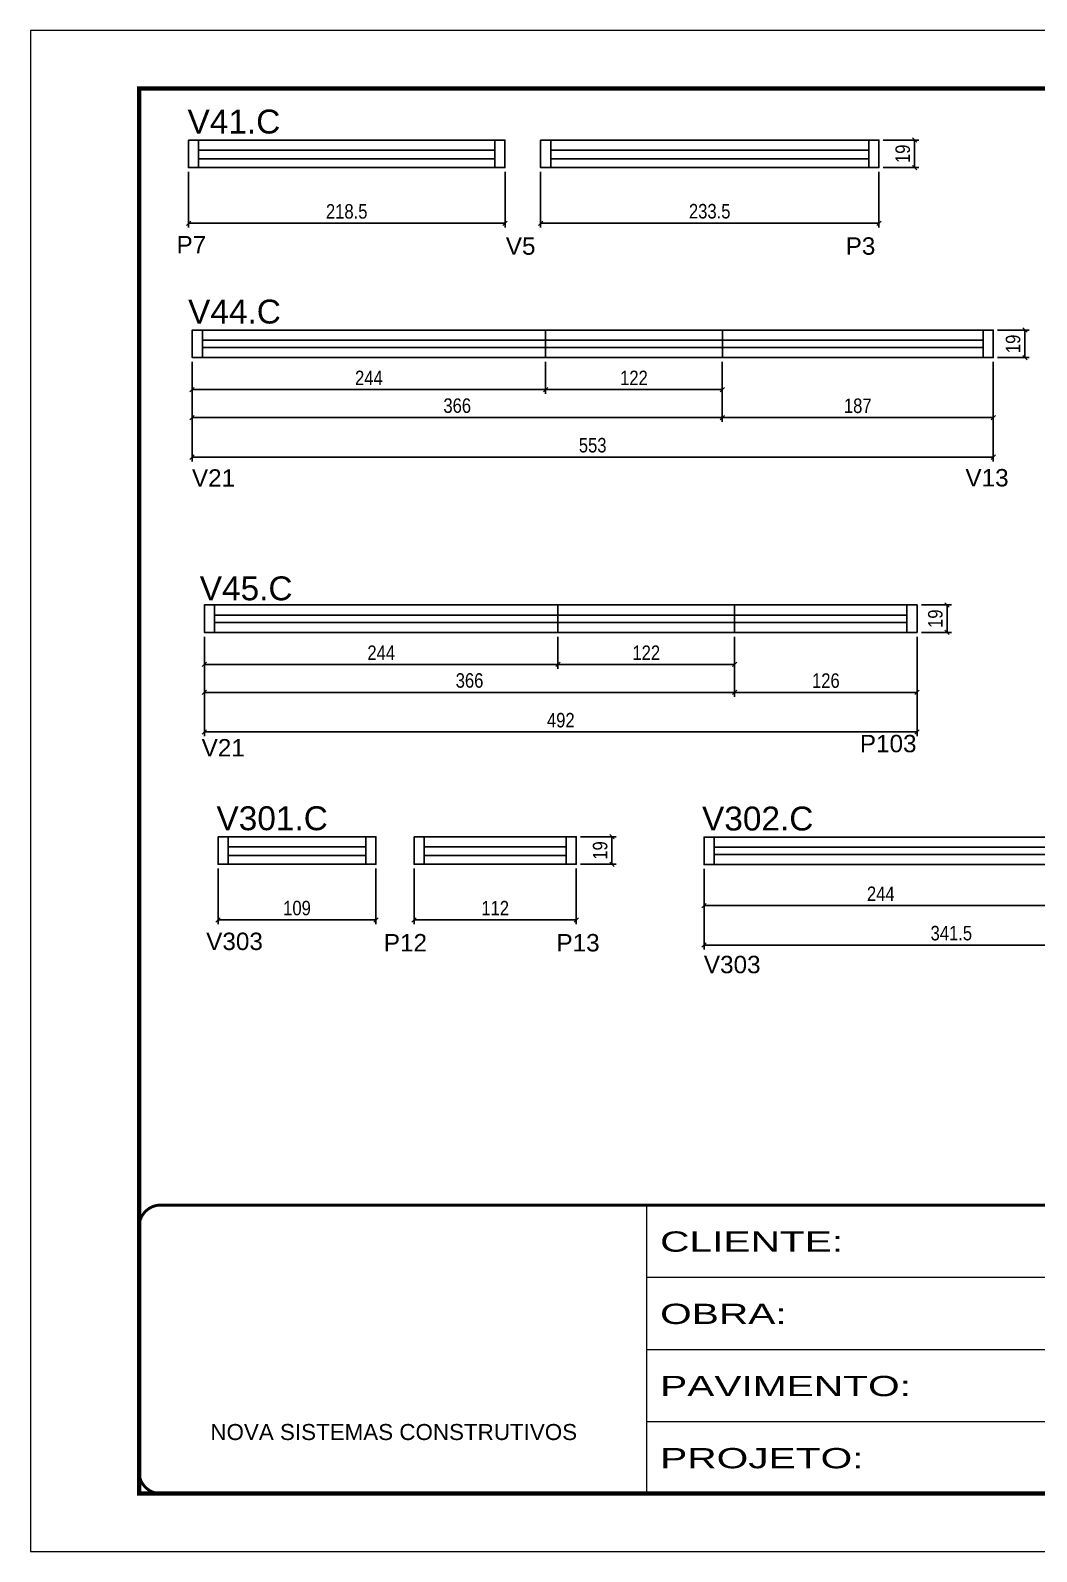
# Model space of a CAD drawing. Header units: millimetres. Extents: x 2455 to 8708, y 366 to 3713.
# Drawn here: x 4052 to 4747, y 366 to 1416 of the extents above; entities that cross this region are included whole.
import ezdxf

# ---------------------------------------------------------------- set-up
doc = ezdxf.new("R2010")
doc.units = ezdxf.units.MM
doc.linetypes.add('CONTINUO', pattern=[0])
doc.linetypes.add('DASHED', pattern=[0.75, 0.5, -0.25])
for name, color, linetype in [('5', 5, 'Continuous'), ('COTA', 241, 'Continuous'), ('NOMENCLATURA', 7, 'Continuous'), ('Painéis', 200, 'Continuous'), ('SARR_2.2x7', 40, 'Continuous')]:
    doc.layers.add(name, color=color, linetype=linetype)
doc.layers.add('Folhas', color=255, linetype='Continuous', lineweight=9)
doc.layers.add('SARRAFO DE PRESSAO', color=251, linetype='DASHED', lineweight=9)
doc.styles.add('ARIAL', font='arial.ttf')
doc.styles.add('COTA TECNICA', font='techl___.ttf', dxfattribs={"height": 10})
doc.styles.add('COTA TECNICA-50', font='techl___.ttf', dxfattribs={"height": 10})
doc.styles.get("Standard").update_dxf_attribs({"font": 'arial.ttf'})
doc.styles.add('Tecnologia', font='')
doc.styles.get('Tecnologia').set_extended_font_data('Forgotten Futurist')
doc.dimstyles.new('COTA PAINEL-50', dxfattribs={"dimtxt": 10, "dimasz": 3, "dimexe": 3, "dimexo": 3, "dimgap": 3, "dimtad": 1, "dimdec": 1, "dimzin": 12, "dimdsep": 46, "dimtxsty": 'COTA TECNICA-50', "dimblk1": 'OBLIQUE', "dimblk2": 'OBLIQUE', "dimsah": 1, "dimcen": 0.9, "dimclrd": 4, "dimclre": 4, "dimclrt": 240, "dimadec": 1, "dimazin": 3, "dimtfac": 1, "dimtdec": 1, "dimtmove": 0, "dimatfit": 3, "dimfxl": 1, "dimtolj": 1, "dimtzin": 12, "dimarcsym": 0})
doc.dimstyles.new('PAINEL', dxfattribs={"dimtxt": 10, "dimasz": 3, "dimexe": 3, "dimexo": 3, "dimgap": 3, "dimtad": 1, "dimdec": 1, "dimzin": 12, "dimdsep": 46, "dimtxsty": 'COTA TECNICA', "dimblk1": 'OBLIQUE', "dimblk2": 'OBLIQUE', "dimsah": 1, "dimcen": 0.9, "dimclrd": 4, "dimclre": 4, "dimclrt": 240, "dimadec": 1, "dimazin": 3, "dimtfac": 1, "dimtdec": 1, "dimtmove": 0, "dimatfit": 3, "dimfxl": 1, "dimtolj": 1, "dimtzin": 12, "dimarcsym": 0})

# ---------------------------------------------------------------- blocks, each defined once
blk = doc.blocks.new('9999999999')
at = {"color": 30, "linetype": 'CONTINUO'}
for p, q in [((98564.6, 34230.2), (98564.6, 34429.4)), ((98564.6, 34379.6), (99584, 34379.6)), ((98564.6, 34329.8), (99488, 34329.8)), ((98564.6, 34280), (99488, 34280))]:
    blk.add_line(p, q, dxfattribs=at)
at = {"color": 30, "linetype": 'CONTINUO', "const_width": 2}
blk.add_lwpolyline([(99584, 34230.2), (99584, 34414.4, 0.414214), (99569, 34429.4), (98229, 34429.4, 0.414214), (98214, 34414.4), (98214, 34245.2, 0.414214), (98229, 34230.2), (99584, 34230.2)], format="xyb", dxfattribs=at)
at = {"layer": 'Folhas'}
blk.add_lwpolyline([(98139, 34190.2), (99624, 34190.2), (99624, 35240.2), (98139, 35240.2)], close=True, dxfattribs=at)
at = {"layer": 'Folhas', "color": 30, "const_width": 3}
blk.add_lwpolyline([(98214, 34230.2), (99584, 34230.2), (99584, 35200.2), (98214, 35200.2)], close=True, dxfattribs=at)
at = {"color": 7, "linetype": 'Continuous', "ltscale": 5, "style": 'ARIAL'}
blk.add_text('NOVA SISTEMAS CONSTRUTIVOS', height=11.059, dxfattribs=at).set_placement((98263.2, 34267.2))
at = {"layer": 'Folhas', "color": 7, "style": 'Tecnologia', "width": 1.5}
for s, p in [('CLIENTE:', (98573.7, 34397.2)), ('OBRA:', (98573.7, 34347.3)), ('PAVIMENTO:', (98573.7, 34297.5)), ('PROJETO:', (98573.7, 34247.7))]:
    blk.add_text(s, height=14, dxfattribs=at).set_placement(p)
blk = doc.blocks.new('_Oblique')
at = {"color": 0, "linetype": 'ByBlock', "lineweight": -2}
blk.add_line((-0.5, -0.5), (0.5, 0.5), dxfattribs=at)
blk = doc.blocks.new('*D223')
at = {"layer": 'COTA', "color": 4, "linetype": 'ByBlock', "lineweight": -2, "transparency": 16777216}
for p, q in [((4161.4, 1318.2), (4161.4, 1279.8)), ((4379.9, 1318.2), (4379.9, 1279.8)), ((4161.4, 1282.8), (4379.9, 1282.8))]:
    blk.add_line(p, q, dxfattribs=at)
at = {"layer": 'Defpoints', "color": 0, "linetype": 'ByBlock', "transparency": 16777216}
for p in [(4161.4, 1321.2), (4379.9, 1321.2), (4379.9, 1282.8)]:
    blk.add_point(p, dxfattribs=at)
at = {"layer": 'COTA', "color": 4, "linetype": 'ByBlock', "lineweight": -2, "transparency": 16777216, "xscale": 3, "yscale": 3, "zscale": 3, "rotation": 180}
blk.add_blockref('_Oblique', (4161.4, 1282.8), dxfattribs=at)
at = {"layer": 'COTA', "color": 4, "linetype": 'ByBlock', "lineweight": -2, "transparency": 16777216, "xscale": 3, "yscale": 3, "zscale": 3}
blk.add_blockref('_Oblique', (4379.9, 1282.8), dxfattribs=at)
at = {"layer": 'COTA', "color": 240, "linetype": 'ByBlock', "transparency": 16777216, "insert": (4270.6, 1290.9), "char_height": 10, "attachment_point": 5, "style": 'COTA TECNICA-50'}
blk.add_mtext('\\A1;218.5', dxfattribs=at)
blk = doc.blocks.new('*D224')
at = {"layer": 'COTA', "color": 4, "linetype": 'ByBlock', "lineweight": -2, "transparency": 16777216}
for p, q in [((4404.5, 1318.2), (4404.5, 1279.8)), ((4638, 1318.2), (4638, 1279.8)), ((4404.5, 1282.8), (4638, 1282.8))]:
    blk.add_line(p, q, dxfattribs=at)
at = {"layer": 'Defpoints', "color": 0, "linetype": 'ByBlock', "transparency": 16777216}
for p in [(4404.5, 1321.2), (4638, 1321.2), (4638, 1282.8)]:
    blk.add_point(p, dxfattribs=at)
at = {"layer": 'COTA', "color": 4, "linetype": 'ByBlock', "lineweight": -2, "transparency": 16777216, "xscale": 3, "yscale": 3, "zscale": 3, "rotation": 180}
blk.add_blockref('_Oblique', (4404.5, 1282.8), dxfattribs=at)
at = {"layer": 'COTA', "color": 4, "linetype": 'ByBlock', "lineweight": -2, "transparency": 16777216, "xscale": 3, "yscale": 3, "zscale": 3}
blk.add_blockref('_Oblique', (4638, 1282.8), dxfattribs=at)
at = {"layer": 'COTA', "color": 240, "linetype": 'ByBlock', "transparency": 16777216, "insert": (4521.2, 1291), "char_height": 10, "attachment_point": 5, "style": 'COTA TECNICA-50'}
blk.add_mtext('\\A1;233.5', dxfattribs=at)
blk = doc.blocks.new('*D225')
at = {"layer": 'COTA', "color": 4, "lineweight": -2, "transparency": 16777216}
for p, q in [((4641, 1340.2), (4665.6, 1340.2)), ((4662.6, 1340.2), (4662.6, 1321.2)), ((4641, 1321.2), (4665.6, 1321.2))]:
    blk.add_line(p, q, dxfattribs=at)
at = {"layer": 'Defpoints', "color": 0, "transparency": 16777216}
for p in [(4638, 1340.2), (4638, 1321.2), (4662.6, 1321.2)]:
    blk.add_point(p, dxfattribs=at)
at = {"layer": 'COTA', "color": 4, "lineweight": -2, "transparency": 16777216, "xscale": 3, "yscale": 3, "zscale": 3}
for p, rotation in [((4662.6, 1340.2), 90), ((4662.6, 1321.2), 270)]:
    blk.add_blockref('_Oblique', p, dxfattribs=dict(at, rotation=rotation))
at = {"layer": 'COTA', "color": 240, "transparency": 16777216, "insert": (4654.5, 1330.7), "char_height": 10, "attachment_point": 5, "rotation": 90, "style": 'COTA TECNICA'}
blk.add_mtext('\\A1;19', dxfattribs=at)
blk = doc.blocks.new('*D93')
at = {"layer": 'COTA', "color": 4, "linetype": 'ByBlock', "lineweight": -2, "transparency": 16777216}
for p, q in [((4163.9, 1187), (4163.9, 1145.6)), ((4529.9, 1187), (4529.9, 1145.6)), ((4529.9, 1148.6), (4163.9, 1148.6))]:
    blk.add_line(p, q, dxfattribs=at)
at = {"layer": 'Defpoints', "color": 0, "linetype": 'ByBlock', "transparency": 16777216}
for p in [(4163.9, 1190), (4529.9, 1190), (4163.9, 1148.6)]:
    blk.add_point(p, dxfattribs=at)
at = {"layer": 'COTA', "color": 4, "linetype": 'ByBlock', "lineweight": -2, "transparency": 16777216, "xscale": 3, "yscale": 3, "zscale": 3, "rotation": 180}
blk.add_blockref('_Oblique', (4163.9, 1148.6), dxfattribs=at)
at = {"layer": 'COTA', "color": 4, "linetype": 'ByBlock', "lineweight": -2, "transparency": 16777216, "xscale": 3, "yscale": 3, "zscale": 3}
blk.add_blockref('_Oblique', (4529.9, 1148.6), dxfattribs=at)
at = {"layer": 'COTA', "color": 240, "linetype": 'ByBlock', "transparency": 16777216, "insert": (4346.9, 1156.8), "char_height": 10, "attachment_point": 5, "style": 'COTA TECNICA-50'}
blk.add_mtext('\\A1;366', dxfattribs=at)
blk = doc.blocks.new('*D94')
at = {"layer": 'COTA', "color": 4, "linetype": 'ByBlock', "lineweight": -2, "transparency": 16777216}
for p, q in [((4163.9, 1187), (4163.9, 1165)), ((4407.9, 1187), (4407.9, 1165)), ((4163.9, 1168), (4407.9, 1168))]:
    blk.add_line(p, q, dxfattribs=at)
at = {"layer": 'Defpoints', "color": 0, "linetype": 'ByBlock', "transparency": 16777216}
for p in [(4163.9, 1190), (4407.9, 1190), (4407.9, 1168)]:
    blk.add_point(p, dxfattribs=at)
at = {"layer": 'COTA', "color": 4, "linetype": 'ByBlock', "lineweight": -2, "transparency": 16777216, "xscale": 3, "yscale": 3, "zscale": 3, "rotation": 180}
blk.add_blockref('_Oblique', (4163.9, 1168), dxfattribs=at)
at = {"layer": 'COTA', "color": 4, "linetype": 'ByBlock', "lineweight": -2, "transparency": 16777216, "xscale": 3, "yscale": 3, "zscale": 3}
blk.add_blockref('_Oblique', (4407.9, 1168), dxfattribs=at)
at = {"layer": 'COTA', "color": 240, "linetype": 'ByBlock', "transparency": 16777216, "insert": (4285.9, 1176), "char_height": 10, "attachment_point": 5, "style": 'COTA TECNICA-50'}
blk.add_mtext('\\A1;244', dxfattribs=at)
blk = doc.blocks.new('*D95')
at = {"layer": 'COTA', "color": 4, "linetype": 'ByBlock', "lineweight": -2, "transparency": 16777216}
for p, q in [((4407.9, 1187), (4407.9, 1165)), ((4529.9, 1187), (4529.9, 1165)), ((4407.9, 1168), (4529.9, 1168))]:
    blk.add_line(p, q, dxfattribs=at)
at = {"layer": 'Defpoints', "color": 0, "linetype": 'ByBlock', "transparency": 16777216}
for p in [(4407.9, 1190), (4529.9, 1190), (4529.9, 1168)]:
    blk.add_point(p, dxfattribs=at)
at = {"layer": 'COTA', "color": 4, "linetype": 'ByBlock', "lineweight": -2, "transparency": 16777216, "xscale": 3, "yscale": 3, "zscale": 3, "rotation": 180}
blk.add_blockref('_Oblique', (4407.9, 1168), dxfattribs=at)
at = {"layer": 'COTA', "color": 4, "linetype": 'ByBlock', "lineweight": -2, "transparency": 16777216, "xscale": 3, "yscale": 3, "zscale": 3}
blk.add_blockref('_Oblique', (4529.9, 1168), dxfattribs=at)
at = {"layer": 'COTA', "color": 240, "linetype": 'ByBlock', "transparency": 16777216, "insert": (4468.9, 1176), "char_height": 10, "attachment_point": 5, "style": 'COTA TECNICA-50'}
blk.add_mtext('\\A1;122', dxfattribs=at)
blk = doc.blocks.new('*D96')
at = {"layer": 'COTA', "color": 4, "linetype": 'ByBlock', "lineweight": -2, "transparency": 16777216}
for p, q in [((4529.9, 1187), (4529.9, 1145.6)), ((4716.9, 1187), (4716.9, 1145.6)), ((4716.9, 1148.6), (4529.9, 1148.6))]:
    blk.add_line(p, q, dxfattribs=at)
at = {"layer": 'Defpoints', "color": 0, "linetype": 'ByBlock', "transparency": 16777216}
for p in [(4529.9, 1190), (4716.9, 1190), (4529.9, 1148.6)]:
    blk.add_point(p, dxfattribs=at)
at = {"layer": 'COTA', "color": 4, "linetype": 'ByBlock', "lineweight": -2, "transparency": 16777216, "xscale": 3, "yscale": 3, "zscale": 3, "rotation": 180}
blk.add_blockref('_Oblique', (4529.9, 1148.6), dxfattribs=at)
at = {"layer": 'COTA', "color": 4, "linetype": 'ByBlock', "lineweight": -2, "transparency": 16777216, "xscale": 3, "yscale": 3, "zscale": 3}
blk.add_blockref('_Oblique', (4716.9, 1148.6), dxfattribs=at)
at = {"layer": 'COTA', "color": 240, "linetype": 'ByBlock', "transparency": 16777216, "insert": (4623.4, 1156.7), "char_height": 10, "attachment_point": 5, "style": 'COTA TECNICA-50'}
blk.add_mtext('\\A1;187', dxfattribs=at)
blk = doc.blocks.new('*D226')
at = {"layer": 'COTA', "color": 4, "lineweight": -2, "transparency": 16777216}
for p, q in [((4163.9, 1187), (4163.9, 1118.3)), ((4716.9, 1187), (4716.9, 1118.3)), ((4163.9, 1121.3), (4716.9, 1121.3))]:
    blk.add_line(p, q, dxfattribs=at)
at = {"layer": 'Defpoints', "color": 0, "transparency": 16777216}
for p in [(4163.9, 1190), (4716.9, 1190), (4716.9, 1121.3)]:
    blk.add_point(p, dxfattribs=at)
at = {"layer": 'COTA', "color": 4, "lineweight": -2, "transparency": 16777216, "xscale": 3, "yscale": 3, "zscale": 3, "rotation": 180}
blk.add_blockref('_Oblique', (4163.9, 1121.3), dxfattribs=at)
at = {"layer": 'COTA', "color": 4, "lineweight": -2, "transparency": 16777216, "xscale": 3, "yscale": 3, "zscale": 3}
blk.add_blockref('_Oblique', (4716.9, 1121.3), dxfattribs=at)
at = {"layer": 'COTA', "color": 240, "transparency": 16777216, "insert": (4440.4, 1129.5), "char_height": 10, "attachment_point": 5, "style": 'COTA TECNICA'}
blk.add_mtext('\\A1;553', dxfattribs=at)
blk = doc.blocks.new('*D227')
at = {"layer": 'COTA', "color": 4, "lineweight": -2, "transparency": 16777216}
for p, q in [((4719.9, 1209), (4741.8, 1209)), ((4738.8, 1190), (4738.8, 1209)), ((4719.9, 1190), (4741.8, 1190))]:
    blk.add_line(p, q, dxfattribs=at)
at = {"layer": 'Defpoints', "color": 0, "transparency": 16777216}
for p in [(4716.9, 1209), (4738.8, 1209), (4716.9, 1190)]:
    blk.add_point(p, dxfattribs=at)
at = {"layer": 'COTA', "color": 4, "lineweight": -2, "transparency": 16777216, "xscale": 3, "yscale": 3, "zscale": 3}
for p, rotation in [((4738.8, 1209), 90), ((4738.8, 1190), 270)]:
    blk.add_blockref('_Oblique', p, dxfattribs=dict(at, rotation=rotation))
at = {"layer": 'COTA', "color": 240, "transparency": 16777216, "insert": (4730.7, 1199.5), "char_height": 10, "attachment_point": 5, "rotation": 90, "style": 'COTA TECNICA'}
blk.add_mtext('\\A1;19', dxfattribs=at)
blk = doc.blocks.new('*D264')
at = {"layer": 'COTA', "color": 4, "linetype": 'ByBlock', "lineweight": -2, "transparency": 16777216}
for p, q in [((4181.8, 837.3), (4181.8, 798.9)), ((4290.8, 837.3), (4290.8, 798.9)), ((4181.8, 801.9), (4290.8, 801.9))]:
    blk.add_line(p, q, dxfattribs=at)
at = {"layer": 'Defpoints', "color": 0, "linetype": 'ByBlock', "transparency": 16777216}
for p in [(4181.8, 840.3), (4290.8, 840.3), (4290.8, 801.9)]:
    blk.add_point(p, dxfattribs=at)
at = {"layer": 'COTA', "color": 4, "linetype": 'ByBlock', "lineweight": -2, "transparency": 16777216, "xscale": 3, "yscale": 3, "zscale": 3, "rotation": 180}
blk.add_blockref('_Oblique', (4181.8, 801.9), dxfattribs=at)
at = {"layer": 'COTA', "color": 4, "linetype": 'ByBlock', "lineweight": -2, "transparency": 16777216, "xscale": 3, "yscale": 3, "zscale": 3}
blk.add_blockref('_Oblique', (4290.8, 801.9), dxfattribs=at)
at = {"layer": 'COTA', "color": 240, "linetype": 'ByBlock', "transparency": 16777216, "insert": (4236.3, 810), "char_height": 10, "attachment_point": 5, "style": 'COTA TECNICA-50'}
blk.add_mtext('\\A1;109', dxfattribs=at)
blk = doc.blocks.new('*D265')
at = {"layer": 'COTA', "color": 4, "linetype": 'ByBlock', "lineweight": -2, "transparency": 16777216}
for p, q in [((4317.1, 837.3), (4317.1, 798.9)), ((4429.1, 837.3), (4429.1, 798.9)), ((4317.1, 801.9), (4429.1, 801.9))]:
    blk.add_line(p, q, dxfattribs=at)
at = {"layer": 'Defpoints', "color": 0, "linetype": 'ByBlock', "transparency": 16777216}
for p in [(4317.1, 840.3), (4429.1, 840.3), (4429.1, 801.9)]:
    blk.add_point(p, dxfattribs=at)
at = {"layer": 'COTA', "color": 4, "linetype": 'ByBlock', "lineweight": -2, "transparency": 16777216, "xscale": 3, "yscale": 3, "zscale": 3, "rotation": 180}
blk.add_blockref('_Oblique', (4317.1, 801.9), dxfattribs=at)
at = {"layer": 'COTA', "color": 4, "linetype": 'ByBlock', "lineweight": -2, "transparency": 16777216, "xscale": 3, "yscale": 3, "zscale": 3}
blk.add_blockref('_Oblique', (4429.1, 801.9), dxfattribs=at)
at = {"layer": 'COTA', "color": 240, "linetype": 'ByBlock', "transparency": 16777216, "insert": (4373.1, 810), "char_height": 10, "attachment_point": 5, "style": 'COTA TECNICA-50'}
blk.add_mtext('\\A1;112', dxfattribs=at)
blk = doc.blocks.new('*D266')
at = {"layer": 'COTA', "color": 4, "lineweight": -2, "transparency": 16777216}
for p, q in [((4432.1, 859.3), (4456.7, 859.3)), ((4453.7, 859.3), (4453.7, 840.3)), ((4432.1, 840.3), (4456.7, 840.3))]:
    blk.add_line(p, q, dxfattribs=at)
at = {"layer": 'Defpoints', "color": 0, "transparency": 16777216}
for p in [(4429.1, 859.3), (4429.1, 840.3), (4453.7, 840.3)]:
    blk.add_point(p, dxfattribs=at)
at = {"layer": 'COTA', "color": 4, "lineweight": -2, "transparency": 16777216, "xscale": 3, "yscale": 3, "zscale": 3}
for p, rotation in [((4453.7, 859.3), 90), ((4453.7, 840.3), 270)]:
    blk.add_blockref('_Oblique', p, dxfattribs=dict(at, rotation=rotation))
at = {"layer": 'COTA', "color": 240, "transparency": 16777216, "insert": (4445.6, 849.8), "char_height": 10, "attachment_point": 5, "rotation": 90, "style": 'COTA TECNICA'}
blk.add_mtext('\\A1;19', dxfattribs=at)
blk = doc.blocks.new('*D267')
at = {"layer": 'COTA', "color": 4, "linetype": 'ByBlock', "lineweight": -2, "transparency": 16777216}
for p, q in [((4517.3, 837.1), (4517.3, 808.8)), ((4761.3, 837.1), (4761.3, 808.8)), ((4517.3, 811.8), (4761.3, 811.8))]:
    blk.add_line(p, q, dxfattribs=at)
at = {"layer": 'Defpoints', "color": 0, "linetype": 'ByBlock', "transparency": 16777216}
for p in [(4517.3, 840.1), (4761.3, 840.1), (4761.3, 811.8)]:
    blk.add_point(p, dxfattribs=at)
at = {"layer": 'COTA', "color": 4, "linetype": 'ByBlock', "lineweight": -2, "transparency": 16777216, "xscale": 3, "yscale": 3, "zscale": 3, "rotation": 180}
blk.add_blockref('_Oblique', (4517.3, 811.8), dxfattribs=at)
at = {"layer": 'COTA', "color": 4, "linetype": 'ByBlock', "lineweight": -2, "transparency": 16777216, "xscale": 3, "yscale": 3, "zscale": 3}
blk.add_blockref('_Oblique', (4761.3, 811.8), dxfattribs=at)
at = {"layer": 'COTA', "color": 240, "linetype": 'ByBlock', "transparency": 16777216, "insert": (4639.3, 819.9), "char_height": 10, "attachment_point": 5, "style": 'COTA TECNICA-50'}
blk.add_mtext('\\A1;244', dxfattribs=at)
blk = doc.blocks.new('*D269')
at = {"layer": 'COTA', "color": 4, "lineweight": -2, "transparency": 16777216}
for p, q in [((4517.3, 837.1), (4517.3, 781.5)), ((4858.8, 837.1), (4858.8, 781.5)), ((4517.3, 784.5), (4858.8, 784.5))]:
    blk.add_line(p, q, dxfattribs=at)
at = {"layer": 'Defpoints', "color": 0, "transparency": 16777216}
for p in [(4517.3, 840.1), (4858.8, 840.1), (4858.8, 784.5)]:
    blk.add_point(p, dxfattribs=at)
at = {"layer": 'COTA', "color": 4, "lineweight": -2, "transparency": 16777216, "xscale": 3, "yscale": 3, "zscale": 3, "rotation": 180}
blk.add_blockref('_Oblique', (4517.3, 784.5), dxfattribs=at)
at = {"layer": 'COTA', "color": 4, "lineweight": -2, "transparency": 16777216, "xscale": 3, "yscale": 3, "zscale": 3}
blk.add_blockref('_Oblique', (4858.8, 784.5), dxfattribs=at)
at = {"layer": 'COTA', "color": 240, "transparency": 16777216, "insert": (4688, 792.7), "char_height": 10, "attachment_point": 5, "style": 'COTA TECNICA'}
blk.add_mtext('\\A1;341.5', dxfattribs=at)
blk = doc.blocks.new('*D275')
at = {"layer": 'COTA', "color": 4, "linetype": 'ByBlock', "lineweight": -2, "transparency": 16777216}
for p, q in [((4172.4, 997.3), (4172.4, 955.9)), ((4538.4, 997.3), (4538.4, 955.9)), ((4538.4, 958.9), (4172.4, 958.9))]:
    blk.add_line(p, q, dxfattribs=at)
at = {"layer": 'Defpoints', "color": 0, "linetype": 'ByBlock', "transparency": 16777216}
for p in [(4172.4, 1000.3), (4538.4, 1000.3), (4172.4, 958.9)]:
    blk.add_point(p, dxfattribs=at)
at = {"layer": 'COTA', "color": 4, "linetype": 'ByBlock', "lineweight": -2, "transparency": 16777216, "xscale": 3, "yscale": 3, "zscale": 3, "rotation": 180}
blk.add_blockref('_Oblique', (4172.4, 958.9), dxfattribs=at)
at = {"layer": 'COTA', "color": 4, "linetype": 'ByBlock', "lineweight": -2, "transparency": 16777216, "xscale": 3, "yscale": 3, "zscale": 3}
blk.add_blockref('_Oblique', (4538.4, 958.9), dxfattribs=at)
at = {"layer": 'COTA', "color": 240, "linetype": 'ByBlock', "transparency": 16777216, "insert": (4355.4, 967.1), "char_height": 10, "attachment_point": 5, "style": 'COTA TECNICA-50'}
blk.add_mtext('\\A1;366', dxfattribs=at)
blk = doc.blocks.new('*D276')
at = {"layer": 'COTA', "color": 4, "linetype": 'ByBlock', "lineweight": -2, "transparency": 16777216}
for p, q in [((4172.4, 997.3), (4172.4, 975.2)), ((4416.4, 997.3), (4416.4, 975.2)), ((4172.4, 978.2), (4416.4, 978.2))]:
    blk.add_line(p, q, dxfattribs=at)
at = {"layer": 'Defpoints', "color": 0, "linetype": 'ByBlock', "transparency": 16777216}
for p in [(4172.4, 1000.3), (4416.4, 1000.3), (4416.4, 978.2)]:
    blk.add_point(p, dxfattribs=at)
at = {"layer": 'COTA', "color": 4, "linetype": 'ByBlock', "lineweight": -2, "transparency": 16777216, "xscale": 3, "yscale": 3, "zscale": 3, "rotation": 180}
blk.add_blockref('_Oblique', (4172.4, 978.2), dxfattribs=at)
at = {"layer": 'COTA', "color": 4, "linetype": 'ByBlock', "lineweight": -2, "transparency": 16777216, "xscale": 3, "yscale": 3, "zscale": 3}
blk.add_blockref('_Oblique', (4416.4, 978.2), dxfattribs=at)
at = {"layer": 'COTA', "color": 240, "linetype": 'ByBlock', "transparency": 16777216, "insert": (4294.4, 986.3), "char_height": 10, "attachment_point": 5, "style": 'COTA TECNICA-50'}
blk.add_mtext('\\A1;244', dxfattribs=at)
blk = doc.blocks.new('*D277')
at = {"layer": 'COTA', "color": 4, "linetype": 'ByBlock', "lineweight": -2, "transparency": 16777216}
for p, q in [((4416.4, 997.3), (4416.4, 975.2)), ((4538.4, 997.3), (4538.4, 975.2)), ((4416.4, 978.2), (4538.4, 978.2))]:
    blk.add_line(p, q, dxfattribs=at)
at = {"layer": 'Defpoints', "color": 0, "linetype": 'ByBlock', "transparency": 16777216}
for p in [(4416.4, 1000.3), (4538.4, 1000.3), (4538.4, 978.2)]:
    blk.add_point(p, dxfattribs=at)
at = {"layer": 'COTA', "color": 4, "linetype": 'ByBlock', "lineweight": -2, "transparency": 16777216, "xscale": 3, "yscale": 3, "zscale": 3, "rotation": 180}
blk.add_blockref('_Oblique', (4416.4, 978.2), dxfattribs=at)
at = {"layer": 'COTA', "color": 4, "linetype": 'ByBlock', "lineweight": -2, "transparency": 16777216, "xscale": 3, "yscale": 3, "zscale": 3}
blk.add_blockref('_Oblique', (4538.4, 978.2), dxfattribs=at)
at = {"layer": 'COTA', "color": 240, "linetype": 'ByBlock', "transparency": 16777216, "insert": (4477.4, 986.3), "char_height": 10, "attachment_point": 5, "style": 'COTA TECNICA-50'}
blk.add_mtext('\\A1;122', dxfattribs=at)
blk = doc.blocks.new('*D278')
at = {"layer": 'COTA', "color": 4, "linetype": 'ByBlock', "lineweight": -2, "transparency": 16777216}
for p, q in [((4538.4, 997.3), (4538.4, 955.9)), ((4664.4, 997.3), (4664.4, 955.9)), ((4664.4, 958.9), (4538.4, 958.9))]:
    blk.add_line(p, q, dxfattribs=at)
at = {"layer": 'Defpoints', "color": 0, "linetype": 'ByBlock', "transparency": 16777216}
for p in [(4538.4, 1000.3), (4664.4, 1000.3), (4538.4, 958.9)]:
    blk.add_point(p, dxfattribs=at)
at = {"layer": 'COTA', "color": 4, "linetype": 'ByBlock', "lineweight": -2, "transparency": 16777216, "xscale": 3, "yscale": 3, "zscale": 3, "rotation": 180}
blk.add_blockref('_Oblique', (4538.4, 958.9), dxfattribs=at)
at = {"layer": 'COTA', "color": 4, "linetype": 'ByBlock', "lineweight": -2, "transparency": 16777216, "xscale": 3, "yscale": 3, "zscale": 3}
blk.add_blockref('_Oblique', (4664.4, 958.9), dxfattribs=at)
at = {"layer": 'COTA', "color": 240, "linetype": 'ByBlock', "transparency": 16777216, "insert": (4601.4, 967), "char_height": 10, "attachment_point": 5, "style": 'COTA TECNICA-50'}
blk.add_mtext('\\A1;126', dxfattribs=at)
blk = doc.blocks.new('*D279')
at = {"layer": 'COTA', "color": 4, "lineweight": -2, "transparency": 16777216}
for p, q in [((4172.4, 997.3), (4172.4, 928.6)), ((4664.4, 997.3), (4664.4, 928.6)), ((4172.4, 931.6), (4664.4, 931.6))]:
    blk.add_line(p, q, dxfattribs=at)
at = {"layer": 'Defpoints', "color": 0, "transparency": 16777216}
for p in [(4172.4, 1000.3), (4664.4, 1000.3), (4664.4, 931.6)]:
    blk.add_point(p, dxfattribs=at)
at = {"layer": 'COTA', "color": 4, "lineweight": -2, "transparency": 16777216, "xscale": 3, "yscale": 3, "zscale": 3, "rotation": 180}
blk.add_blockref('_Oblique', (4172.4, 931.6), dxfattribs=at)
at = {"layer": 'COTA', "color": 4, "lineweight": -2, "transparency": 16777216, "xscale": 3, "yscale": 3, "zscale": 3}
blk.add_blockref('_Oblique', (4664.4, 931.6), dxfattribs=at)
at = {"layer": 'COTA', "color": 240, "transparency": 16777216, "insert": (4418.4, 939.7), "char_height": 10, "attachment_point": 5, "style": 'COTA TECNICA'}
blk.add_mtext('\\A1;492', dxfattribs=at)
blk = doc.blocks.new('*D280')
at = {"layer": 'COTA', "color": 4, "lineweight": -2, "transparency": 16777216}
for p, q in [((4667.4, 1019.3), (4688.1, 1019.3)), ((4685.1, 1000.3), (4685.1, 1019.3)), ((4667.4, 1000.3), (4688.1, 1000.3))]:
    blk.add_line(p, q, dxfattribs=at)
at = {"layer": 'Defpoints', "color": 0, "transparency": 16777216}
for p in [(4664.4, 1019.3), (4685.1, 1019.3), (4664.4, 1000.3)]:
    blk.add_point(p, dxfattribs=at)
at = {"layer": 'COTA', "color": 4, "lineweight": -2, "transparency": 16777216, "xscale": 3, "yscale": 3, "zscale": 3}
for p, rotation in [((4685.1, 1019.3), 90), ((4685.1, 1000.3), 270)]:
    blk.add_blockref('_Oblique', p, dxfattribs=dict(at, rotation=rotation))
at = {"layer": 'COTA', "color": 240, "transparency": 16777216, "insert": (4677, 1009.8), "char_height": 10, "attachment_point": 5, "rotation": 90, "style": 'COTA TECNICA'}
blk.add_mtext('\\A1;19', dxfattribs=at)

msp = doc.modelspace()

# ---------------------------------------------------------------- linework, layer by layer
at = {"layer": 'Painéis', "linetype": 'ByBlock'}
for points in [[(4161.35, 1340.17), (4161.35, 1321.17), (4379.85, 1321.17), (4379.85, 1340.17)], [(4404.5, 1340.17), (4404.5, 1321.17), (4638, 1321.17), (4638, 1340.17)], [(4181.82, 859.27), (4181.82, 840.27), (4290.82, 840.27), (4290.82, 859.27)], [(4317.09, 859.27), (4317.09, 840.27), (4429.09, 840.27), (4429.09, 859.27)]]:
    msp.add_lwpolyline(points, close=True, dxfattribs=at)
at = {"layer": 'Painéis'}
for points in [[(4407.94, 1190.02), (4163.94, 1190.02), (4163.94, 1209.02), (4407.94, 1209.02)], [(4407.94, 1209.02), (4529.94, 1209.02), (4529.94, 1190.02), (4407.94, 1190.02)], [(4529.94, 1209.02), (4716.93, 1209.02), (4716.93, 1190.02), (4529.94, 1190.02)], [(4416.42, 1000.29), (4172.42, 1000.29), (4172.42, 1019.29), (4416.42, 1019.29)], [(4416.42, 1019.29), (4538.42, 1019.29), (4538.42, 1000.29), (4416.42, 1000.29)], [(4538.42, 1019.29), (4664.4, 1019.29), (4664.4, 1000.29), (4538.42, 1000.29)], [(4761.28, 840.08), (4517.28, 840.08), (4517.28, 859.08), (4761.28, 859.08)]]:
    msp.add_lwpolyline(points, close=True, dxfattribs=at)
at = {"layer": 'SARR_2.2x7', "linetype": 'Continuous'}
for p, q in [((4168.35, 1340.17), (4168.35, 1321.17)), ((4372.85, 1340.17), (4372.85, 1321.17)), ((4411.5, 1340.17), (4411.5, 1321.17)), ((4631, 1340.17), (4631, 1321.17)), ((4168.35, 1333.17), (4372.85, 1333.17)), ((4168.35, 1327.17), (4372.85, 1327.17)), ((4411.5, 1333.17), (4631, 1333.17)), ((4411.5, 1327.17), (4631, 1327.17)), ((4170.94, 1209.02), (4170.94, 1190.02)), ((4709.93, 1209.02), (4709.93, 1190.02)), ((4529.94, 1202.02), (4170.94, 1202.02)), ((4170.94, 1197.02), (4529.94, 1197.02)), ((4529.94, 1202.02), (4709.93, 1202.02)), ((4529.94, 1197.02), (4709.93, 1197.02)), ((4179.42, 1019.29), (4179.42, 1000.29)), ((4657.4, 1019.29), (4657.4, 1000.29)), ((4538.42, 1012.29), (4179.42, 1012.29)), ((4538.42, 1012.29), (4657.4, 1012.29)), ((4179.42, 1007.29), (4538.42, 1007.29)), ((4538.42, 1007.29), (4657.4, 1007.29)), ((4188.82, 859.27), (4188.82, 840.27)), ((4188.82, 852.27), (4283.82, 852.27)), ((4283.82, 859.27), (4283.82, 840.27)), ((4324.09, 859.27), (4324.09, 840.27)), ((4324.09, 852.27), (4422.09, 852.27)), ((4422.09, 859.27), (4422.09, 840.27)), ((4524.28, 859.08), (4524.28, 840.08)), ((4761.28, 852.08), (4524.28, 852.08)), ((4188.82, 846.27), (4283.82, 846.27)), ((4324.09, 846.27), (4422.09, 846.27)), ((4524.28, 847.08), (4761.28, 847.08))]:
    msp.add_line(p, q, dxfattribs=at)

# ---------------------------------------------------------------- block references
at = {"layer": 'SARRAFO DE PRESSAO', "color": 6, "linetype": 'ByBlock'}
msp.add_blockref('9999999999', (-94086.74, -33824.34), dxfattribs=at)

# ---------------------------------------------------------------- texts
at = {"layer": '5', "linetype": 'Continuous'}
for s, p in [('P7', (4153.13, 1262)), ('V5', (4380.43, 1261.04)), ('P3', (4615.05, 1261.04)), ('V21', (4163.75, 1100.93)), ('V13', (4697.74, 1101.11)), ('V21', (4170.43, 914.7)), ('P103', (4624.85, 917.62)), ('V303', (4173.59, 781.1)), ('P12', (4296.21, 780.14)), ('P13', (4415.39, 780.14)), ('V303', (4517.18, 765.1))]:
    msp.add_text(s, height=12, rotation=359.99996, dxfattribs=at).set_placement(p)
at = {"layer": 'NOMENCLATURA', "linetype": 'Continuous'}
for s, p in [('V41.C', (4160.71, 1344.7)), ('V44.C', (4161.1, 1213.54)), ('V45.C', (4169.15, 1022.51)), ('V301.C', (4180.7, 863.8)), ('V302.C', (4515.91, 863.6))]:
    msp.add_text(s, height=16.5, dxfattribs=at).set_placement(p)

# ---------------------------------------------------------------- dimensions: what is measured, and where the dimension line sits
at = {"layer": 'COTA'}
for base, p1, p2, picture, middle in [((4662.6, 1321.17), (4638, 1340.17), (4638, 1321.17), '*D225', (4654.51, 1330.67)), ((4738.8, 1209.02), (4716.93, 1190.02), (4716.93, 1209.02), '*D227', (4730.72, 1199.52)), ((4685.1, 1019.29), (4664.4, 1000.29), (4664.4, 1019.29), '*D280', (4677.01, 1009.79)), ((4453.69, 840.27), (4429.09, 859.27), (4429.09, 840.27), '*D266', (4445.61, 849.77))]:
    dim = msp.add_linear_dim(base=base, p1=p1, p2=p2, angle=90, dimstyle='PAINEL', dxfattribs=at)
    dim.commit()
    dim.dimension.update_dxf_attribs({"geometry": picture, "text_midpoint": middle})
at = {"layer": 'COTA', "color": 1, "linetype": 'ByBlock'}
for base, p1, p2, picture, middle in [((4379.85, 1282.81), (4161.35, 1321.17), (4379.85, 1321.17), '*D223', (4270.6, 1290.94)), ((4638, 1282.81), (4404.5, 1321.17), (4638, 1321.17), '*D224', (4521.25, 1291.03)), ((4163.94, 1148.63), (4529.94, 1190.02), (4163.94, 1190.02), '*D93', (4346.94, 1156.85)), ((4407.94, 1167.97), (4163.94, 1190.02), (4407.94, 1190.02), '*D94', (4285.94, 1176.05)), ((4529.94, 1167.97), (4407.94, 1190.02), (4529.94, 1190.02), '*D95', (4468.94, 1176.03)), ((4529.94, 1148.63), (4716.93, 1190.02), (4529.94, 1190.02), '*D96', (4623.44, 1156.72)), ((4172.42, 958.9), (4538.42, 1000.29), (4172.42, 1000.29), '*D275', (4355.42, 967.12)), ((4416.42, 978.25), (4172.42, 1000.29), (4416.42, 1000.29), '*D276', (4294.42, 986.32)), ((4538.42, 978.25), (4416.42, 1000.29), (4538.42, 1000.29), '*D277', (4477.42, 986.31)), ((4538.42, 958.9), (4664.4, 1000.29), (4538.42, 1000.29), '*D278', (4601.41, 967.01)), ((4290.82, 801.91), (4181.82, 840.27), (4290.82, 840.27), '*D264', (4236.32, 810.05)), ((4429.09, 801.91), (4317.09, 840.27), (4429.09, 840.27), '*D265', (4373.09, 809.97)), ((4761.28, 811.83), (4517.28, 840.08), (4761.28, 840.08), '*D267', (4639.28, 819.91))]:
    dim = msp.add_linear_dim(base=base, p1=p1, p2=p2, dimstyle='COTA PAINEL-50', override={"dimarcsym": 1}, dxfattribs=at)
    dim.commit()
    dim.dimension.update_dxf_attribs({"geometry": picture, "text_midpoint": middle})
at = {"layer": 'COTA', "color": 5}
for base, p1, p2, picture, middle in [((4716.93, 1121.31), (4163.94, 1190.02), (4716.93, 1190.02), '*D226', (4440.44, 1129.53)), ((4664.4, 931.58), (4172.42, 1000.29), (4664.4, 1000.29), '*D279', (4418.41, 939.68)), ((4858.77, 784.51), (4517.28, 840.08), (4858.77, 840.08), '*D269', (4688.02, 792.73))]:
    dim = msp.add_linear_dim(base=base, p1=p1, p2=p2, dimstyle='PAINEL', dxfattribs=at)
    dim.commit()
    dim.dimension.update_dxf_attribs({"geometry": picture, "text_midpoint": middle})

doc.saveas('drawing.dxf')
